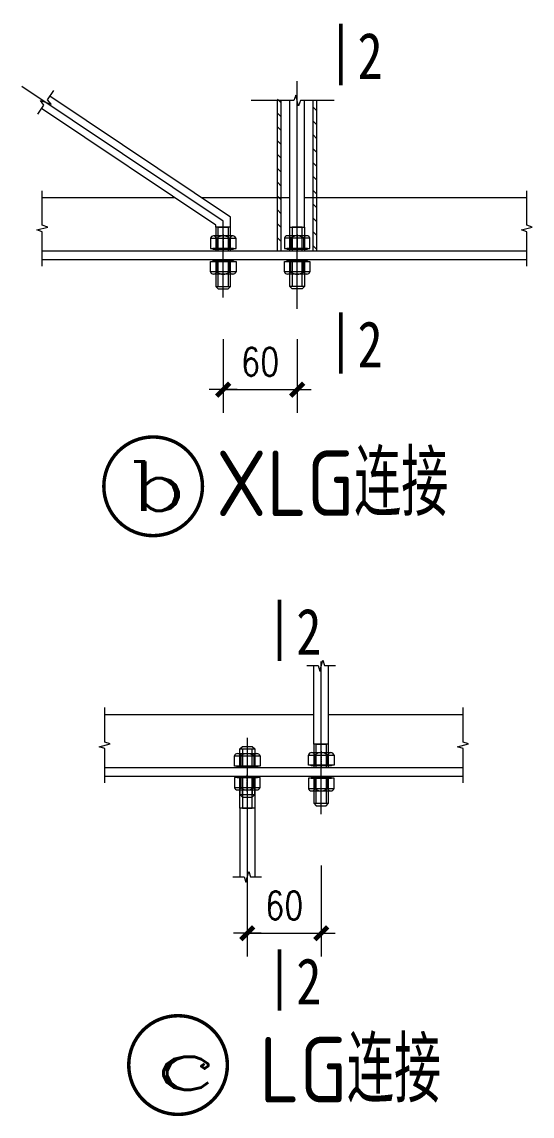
# Model space of a CAD drawing. Header units: millimetres. Extents: x 19781 to 898973, y -947928 to -267362.
# Drawn here: x 543813 to 552089, y -604826 to -587084 of the extents above; entities that cross this region are included whole.
import ezdxf
from ezdxf.enums import TextEntityAlignment as Align

# ---------------------------------------------------------------- set-up
doc = ezdxf.new("R2010")
doc.units = ezdxf.units.MM
doc.header["$LTSCALE"] = 100
doc.linetypes.add('ACAD_ISO04W100', pattern=[30.5, 24, -3, 0.5, -3])
doc.linetypes.add('CENTER2', pattern=[28.574999094009403, 19.04999923706055, -3.174999952316284, 3.174999952316284, -3.174999952316284])
doc.layers.get('0').update_dxf_attribs({"lineweight": 18})
for name, color, linetype, lineweight in [('08', 3, 'Continuous', 18), ('14', 2, 'Continuous', 18), ('AXIS', 3, 'Continuous', 18), ('PUB_TEXT', 7, 'Continuous', 18), ('TDB_中实线', 7, 'Continuous', 18), ('TDB_中心线', 4, 'ACAD_ISO04W100', 18), ('TDB_细实线', 1, 'Continuous', 18)]:
    doc.layers.add(name, color=color, linetype=linetype, lineweight=lineweight)
doc.styles.add('COMP', font='complex.shx', dxfattribs={"bigfont": 'hztxt.shx'})
doc.styles.add('dim_font', font='simplex.shx', dxfattribs={"width": 0.8, "bigfont": 'gbcbig.shx'})
doc.styles.add('GBHZ', font='gbenor.shx', dxfattribs={"bigfont": 'gbcbig.shx'})
doc.styles.add('TDB_仿宋字', font='', dxfattribs={"width": 0.8})
doc.styles.get('TDB_仿宋字').set_extended_font_data('宋体')
doc.dimstyles.new('dimn', dxfattribs={"dimtxt": 300, "dimasz": 1, "dimexe": 250, "dimexo": 300, "dimgap": 150, "dimtad": 1, "dimdec": 0, "dimzin": 0, "dimdsep": 46, "dimtxsty": 'dim_font', "dimblk": '_CAXARROW', "dimcen": 1, "dimdle": 2, "dimclrt": 7, "dimadec": 1, "dimazin": 0, "dimtfac": 1, "dimtdec": 0, "dimtix": 1, "dimtmove": 2, "dimatfit": 3, "dimfxl": 1, "dimtolj": 1, "dimtzin": 0, "dimarcsym": 0})

# ---------------------------------------------------------------- blocks, each defined once
blk = doc.blocks.new('_INDEX1')
blk.add_lwpolyline([(-0.5, 0, 0.035, 0.035, 1), (0.5, 0, 0.035, 0.035, 1)], format="xyseb", close=True)
at = {"style": 'COMP', "width": 2.33333}
blk.add_attdef('1', (-0.25, -0.25), '', height=0.5, dxfattribs=at)
blk = doc.blocks.new('_DIMX')
blk.add_line((-150, 0), (150, 0))
blk.add_lwpolyline([(-70, -70, 50, 50, 0), (70, 70, 50, 50, 0)], format="xyseb")
blk = doc.blocks.new('*X1358')
at = {"layer": 'AXIS', "color": 0, "linetype": 'Continuous', "lineweight": -2, "transparency": 16777216}
for p, q in [((2176.918618421536, 2142.261904242565), (2176.918618421536, 1347.050394003105)), ((2976.998620421626, 2142.261904242565), (2976.998620421626, 1347.050394003105)), ((2177.918668421567, 1597.062894003117), (2975.998570421594, 1597.062894003117))]:
    blk.add_line(p, q, dxfattribs=at)
at = {"layer": 'AXIS', "color": 0, "linetype": 'Continuous', "lineweight": -2, "transparency": 16777216, "xscale": 1.00005, "yscale": 1.00005, "zscale": 1.00005, "rotation": 180}
blk.add_blockref('_DIMX', (2176.918618421536, 1597.062894003117), dxfattribs=at)
at = {"layer": 'AXIS', "color": 0, "linetype": 'Continuous', "lineweight": -2, "transparency": 16777216, "xscale": 1.00005, "yscale": 1.00005, "zscale": 1.00005}
blk.add_blockref('_DIMX', (2976.998620421626, 1597.062894003117), dxfattribs=at)
at = {"layer": 'AXIS', "color": 7, "linetype": 'Continuous', "transparency": 16777216, "insert": (2576.958619421581, 1897.07789400313), "char_height": 300.015, "width": 1131.485142856836, "attachment_point": 5, "style": 'dim_font'}
blk.add_mtext('60', dxfattribs=at)
blk = doc.blocks.new('_CAXARROW')
blk.add_hatch(color=0).paths.add_polyline_path([(0, 0), (-1, 0.125), (-1, -0.125)], flags=0)
blk = doc.blocks.new('*X1360')
at = {"layer": 'AXIS', "color": 0, "linetype": 'Continuous', "lineweight": -2, "transparency": 16777216}
for p, q in [((1599.97893634683, 2705.714910265), (1599.97893634683, 1726.842972878483)), ((2400.05893834692, 2708.285368306795), (2400.05893834692, 1726.842972878483)), ((1600.978986346861, 1976.855472878495), (2399.058888346888, 1976.855472878495))]:
    blk.add_line(p, q, dxfattribs=at)
at = {"layer": 'AXIS', "color": 0, "linetype": 'Continuous', "lineweight": -2, "transparency": 16777216, "xscale": 1.00005, "yscale": 1.00005, "zscale": 1.00005, "rotation": 180}
blk.add_blockref('_DIMX', (1599.97893634683, 1976.855472878495), dxfattribs=at)
at = {"layer": 'AXIS', "color": 0, "linetype": 'Continuous', "lineweight": -2, "transparency": 16777216, "xscale": 1.00005, "yscale": 1.00005, "zscale": 1.00005}
blk.add_blockref('_DIMX', (2400.05893834692, 1976.855472878495), dxfattribs=at)
at = {"layer": 'AXIS', "color": 7, "linetype": 'Continuous', "transparency": 16777216, "insert": (2000.018937346875, 2276.870472878509), "char_height": 300.015, "width": 1131.485142856836, "attachment_point": 5, "style": 'dim_font'}
blk.add_mtext('60', dxfattribs=at)
blk = doc.blocks.new('A$C20875DE6')
for p, q in [((2315.496539779939, 3232.164525388507), (2038.3406970629, 3232.164525388507)), ((2038.3406970629, 3232.164525388507), (2038.3406970629, 3122.82025844825)), ((2283.095091494732, 3258.833858788363), (2070.74214534834, 3258.833858788363)), ((2107.629657742335, 3232.164525388507), (2107.629657742335, 3122.82025844825)), ((2246.20757910097, 3232.164525388507), (2246.20757910097, 3122.82025844825)), ((2315.496539779939, 3122.82025844825), (2315.496539779939, 3232.164525388507)), ((3115.576541780028, 3233.134360135882), (2838.42069906299, 3233.134360135882)), ((2838.42069906299, 3233.134360135882), (2838.42069906299, 3123.790093195625)), ((3083.175093494821, 3259.803693535738), (2870.82214734843, 3259.803693535738)), ((2907.709659742191, 3233.134360135882), (2907.709659742191, 3123.790093195625)), ((3046.287581100827, 3233.134360135882), (3046.287581100827, 3123.790093195625)), ((3115.576541780028, 3123.790093195625), (3115.576541780028, 3233.134360135882)), ((2038.3406970629, 3122.82025844825), (2315.496539779939, 3122.82025844825)), ((2066.240884811385, 3122.82025844825), (2066.240884811385, 3114.819458428363)), ((2287.596352031454, 3122.82025844825), (2066.240884811385, 3122.82025844825)), ((2066.240884811385, 3114.819458428363), (2287.596352031454, 3114.819458428363)), ((2287.596352031454, 3114.819458428363), (2287.596352031454, 3122.82025844825)), ((2838.42069906299, 3123.790093195625), (3115.576541780028, 3123.790093195625)), ((2866.320886811242, 3123.790093195625), (2866.320886811242, 3115.789293175738)), ((3087.676354031544, 3123.790093195625), (2866.320886811242, 3123.790093195625)), ((2866.320886811242, 3115.789293175738), (3087.676354031544, 3115.789293175738)), ((3087.676354031544, 3115.789293175738), (3087.676354031544, 3123.790093195625)), ((2038.3406970629, 2871.915027977841), (2038.3406970629, 2981.259294918098)), ((2038.3406970629, 2981.259294918098), (2315.496539779939, 2981.259294918098)), ((2066.240884811385, 2981.259294918098), (2066.240884811385, 2989.260094937985)), ((2066.240884811385, 2989.260094937985), (2287.596352031454, 2989.260094937985)), ((2287.596352031454, 2981.259294918098), (2066.240884811385, 2981.259294918098)), ((2107.629657742335, 2871.915027977841), (2107.629657742335, 2981.259294918098)), ((2246.20757910097, 2871.915027977841), (2246.20757910097, 2981.259294918098)), ((2287.596352031454, 2989.260094937985), (2287.596352031454, 2981.259294918098)), ((2315.496539779939, 2981.259294918098), (2315.496539779939, 2871.915027977841)), ((2838.42069906299, 2871.915027977841), (2838.42069906299, 2981.259294918098)), ((2838.42069906299, 2981.259294918098), (3115.576541780028, 2981.259294918098)), ((2866.320886811242, 2981.259294918098), (2866.320886811242, 2989.260094937985)), ((2866.320886811242, 2989.260094937985), (3087.676354031544, 2989.260094937985)), ((3087.676354031544, 2981.259294918098), (2866.320886811242, 2981.259294918098)), ((2907.709659742191, 2871.915027977841), (2907.709659742191, 2981.259294918098)), ((3046.287581100827, 2871.915027977841), (3046.287581100827, 2981.259294918098)), ((3087.676354031544, 2989.260094937985), (3087.676354031544, 2981.259294918098)), ((3115.576541780028, 2981.259294918098), (3115.576541780028, 2871.915027977841)), ((2315.496539779939, 2871.915027977841), (2038.3406970629, 2871.915027977841)), ((2283.095091494732, 2845.245694577985), (2070.74214534834, 2845.245694577985)), ((3115.576541780028, 2871.915027977841), (2838.42069906299, 2871.915027977841)), ((3083.175093494821, 2845.245694577985), (2870.82214734843, 2845.245694577985))]:
    blk.add_line(p, q)
at = {"color": 2, "linetype": 'CENTER2', "ltscale": 0.007499999832361937}
for p, q in [((2176.918618421536, 3273.911893793731), (2176.918618421536, 3096.515777913155)), ((2976.998620421626, 3274.881728541106), (2976.998620421626, 3097.48561266053)), ((2176.918618421536, 2830.167659572617), (2176.918618421536, 3007.563775453193)), ((2976.998620421626, 2830.167659572617), (2976.998620421626, 3007.563775453193))]:
    blk.add_line(p, q, dxfattribs=at)
for centre, radius, start, end in [((2072.985177402734, 3223.091267464391), 35.81290308477377, 14.67593433814724, 165.3240656618495), ((2176.918618421536, 3155.490191863151), 103.3436669251326, 47.89655112961646, 132.1034488703871), ((2280.852059440338, 3223.091267464391), 35.81290308477377, 14.67593433814742, 165.3240656618498), ((2873.065179402707, 3224.061102211766), 35.81290308477377, 14.67593433814654, 165.3240656618503), ((2976.998620421626, 3156.460026610526), 103.3436669251326, 47.89655112961633, 132.103448870388), ((3080.932061440428, 3224.061102211766), 35.81290308477377, 14.67593433814709, 165.3240656618507), ((2072.985177402734, 2880.988285901956), 35.81290308477377, 194.6759343381459, 345.324065661851), ((2176.918618421536, 2948.589361503196), 103.3436669251326, 227.8965511296159, 312.1034488703869), ((2280.852059440338, 2880.988285901956), 35.81290308477377, 194.675934338146, 345.3240656618513), ((2873.065179402707, 2880.988285901956), 35.81290308477377, 194.6759343381459, 345.324065661851), ((2976.998620421626, 2948.589361503196), 103.3436669251326, 227.8965511296161, 312.1034488703867), ((3080.932061440428, 2880.988285901956), 35.81290308477377, 194.6759343381474, 345.3240656618499)]:
    blk.add_arc(centre, radius, start, end)
at = {"layer": 'PUB_TEXT'}
for points in [[(3448.886210639845, 5552.097954215133, 40.00400009999999, 40.00400009999999, 0), (3448.886210639845, 4887.735954953765, 40.00400009999999, 40.00400009999999, 0)], [(3448.886210639845, 2433.380549164955, 40.00400009999999, 40.00400009999999, 0), (3448.886210639845, 1769.018549903296, 40.00400009999999, 40.00400009999999, 0)]]:
    blk.add_lwpolyline(points, format="xyseb", dxfattribs=at)
at = {"layer": 'TDB_中实线', "ltscale": 100}
for p, q in [((2256.926618621452, 3461.178981147066), (302.8051577711012, 4768.595024565002)), ((2803.647953321459, 4696.212740844174), (2763.643953221501, 4736.216740944248)), ((2096.910618221387, 3375.710982550692), (213.8244090359658, 4635.600488066149)), ((2763.643953221501, 3098.71111013327), (2763.643953221501, 4721.476202331891)), ((2803.647953321459, 3098.71111013327), (2803.647953321459, 4721.476202331891)), ((2896.990620221361, 3452.711698530475), (2896.990620221361, 4721.476202331891)), ((2896.990620221361, 3351.771648348891), (2896.990620221361, 4721.476202331891)), ((3057.006620621309, 3452.711698530475), (3057.006620621309, 4721.476202331891)), ((3057.006620621309, 3351.771648348891), (3057.006620621309, 4721.476202331891)), ((3150.34928752156, 3098.71111013327), (3150.34928752156, 4721.476202331891)), ((3190.353287621634, 4608.879212181841), (3150.34928752156, 4648.883212281915)), ((3190.353287621634, 3098.71111013327), (3190.353287621634, 4721.476202331891)), ((2803.647953321459, 4546.526838025369), (2763.643953221501, 4586.530838125269)), ((3190.353287621634, 4459.193309363036), (3150.34928752156, 4499.197309462994)), ((2803.647953321459, 4396.840935206448), (2763.643953221501, 4436.844935306523)), ((2803.647953321459, 4247.155032387585), (2763.643953221501, 4287.159032487543)), ((3190.353287621634, 4309.507406544115), (3150.34928752156, 4349.511406644131)), ((3190.353287621634, 4159.821503725194), (3150.34928752156, 4199.825503825268)), ((2803.647953321459, 4097.469129568723), (2763.643953221501, 4137.47312966868)), ((3190.353287621634, 4010.135600906448), (3150.34928752156, 4050.139601006522)), ((2803.647953321459, 3947.783226749743), (2763.643953221501, 3987.787226849876)), ((2803.647953321459, 3798.097323930881), (2763.643953221501, 3838.101324030897)), ((3190.353287621634, 3860.449698087468), (3150.34928752156, 3900.453698187543)), ((2803.647953321459, 3648.411421112076), (2763.643953221501, 3688.415421212034)), ((3190.353287621634, 3710.763795268838), (3150.34928752156, 3750.767795368854)), ((3190.353287621634, 3561.077892449743), (3150.34928752156, 3601.081892549759)), ((2256.926618621452, 3351.771648348891), (2256.926618621452, 3461.178981147066)), ((2803.647953321459, 3498.725518293097), (2763.643953221501, 3538.729518393171)), ((3190.353287621634, 3411.391989631054), (3150.34928752156, 3451.395989731129)), ((2096.910618221387, 3351.771648348891), (2096.910618221387, 3375.710982550692)), ((2256.926618621452, 3351.771648348891), (2096.910618221387, 3351.771648348891)), ((2096.910618221387, 3351.771648348891), (2096.910618221387, 3098.71111013327)), ((2123.579951621476, 3098.71111013327), (2123.579951621476, 3351.771648348891)), ((2123.579951621476, 3351.771648348891), (2230.257285221713, 3351.771648348891)), ((2230.257285221713, 3351.771648348891), (2230.257285221713, 3098.71111013327)), ((2256.926618621452, 3098.71111013327), (2256.926618621452, 3351.771648348891)), ((2803.647953321459, 3349.03961547435), (2763.643953221501, 3389.043615574192)), ((2896.990620221361, 3098.71111013327), (2896.990620221361, 3351.771648348891)), ((2896.990620221361, 3351.771648348891), (3057.006620621309, 3351.771648348891)), ((3030.33728722122, 3351.771648348891), (2923.659953621449, 3351.771648348891)), ((2923.659953621449, 3351.771648348891), (2923.659953621449, 3098.71111013327)), ((3030.33728722122, 3098.71111013327), (3030.33728722122, 3351.771648348891)), ((3057.006620621309, 3351.771648348891), (3057.006620621309, 3098.71111013327)), ((2803.647953321459, 3199.353712655371), (2763.643953221501, 3239.357712755504)), ((3190.353287621634, 3261.706086811959), (3150.349287521327, 3301.71008691215)), ((2763.643953221501, 3098.71111013327), (3190.353287621634, 3098.71111013327)), ((3190.353287621634, 3112.020183993329), (3150.34928752156, 3152.024184093287)), ((2096.910618221387, 3005.368443233077), (2096.910618221387, 2711.707646748924)), ((2123.579951621476, 2711.707646748924), (2123.579951621476, 3005.368443233077)), ((2230.257285221713, 3005.368443233077), (2230.257285221713, 2711.707646748924)), ((2256.926618621452, 2711.707646748924), (2256.926618621452, 3005.368443233077)), ((2896.990620221361, 2711.707646748924), (2896.990620221361, 3005.368443233077)), ((2923.659953621449, 3005.368443233077), (2923.659953621449, 2711.707646748924)), ((3030.33728722122, 2711.707646748924), (3030.33728722122, 3005.368443233077)), ((3057.006620621309, 3005.368443233077), (3057.006620621309, 2711.707646748924)), ((2096.910618221387, 2711.707646748924), (2256.926618621452, 2711.707646748924)), ((2096.910618221387, 2711.707646748924), (2123.579951621476, 2685.038313348836)), ((2123.579951621476, 2685.038313348836), (2230.257285221713, 2685.038313348836)), ((2230.257285221713, 2685.038313348836), (2256.926618621452, 2711.707646748924)), ((3057.006620621309, 2711.707646748924), (2896.990620221361, 2711.707646748924)), ((2923.659953621449, 2685.038313348836), (2896.990620221361, 2711.707646748924)), ((3030.33728722122, 2685.038313348836), (2923.659953621449, 2685.038313348836)), ((3057.006620621309, 2711.707646748924), (3030.33728722122, 2685.038313348836))]:
    blk.add_line(p, q, dxfattribs=at)
at = {"layer": 'TDB_中实线', "color": 3}
for p, q in [((221.0560586337233, 3672.101778233249), (1653.911912830314, 3672.101778233249)), ((1941.672139036469, 3672.101778233249), (2896.990620221361, 3672.101778233249)), ((3057.006620621309, 3672.101778233249), (4812.405103806523, 3672.101778233249)), ((4812.405103806523, 3672.101778233249), (5459.303245154675, 3672.101778233249)), ((221.0560586337233, 3098.71111013327), (5459.303245154675, 3098.71111013327)), ((221.0560586337233, 3005.368443233077), (5459.303245154675, 3005.368443233077))]:
    blk.add_line(p, q, dxfattribs=at)
at = {"layer": 'TDB_中心线', "ltscale": 20}
for p, q in [((2176.918618421536, 3418.444981848705), (-0.0003353194333612919, 4874.924951166206)), ((2976.998620421626, 2471.110834550869), (2976.998620421626, 4929.904027126613)), ((2976.998620421626, 2592.291904617625), (2976.998620421626, 4764.210201630252)), ((2176.918618421536, 2592.291904617625), (2176.918618421536, 3418.444981848705))]:
    blk.add_line(p, q, dxfattribs=at)
at = {"layer": 'TDB_细实线'}
for p, q in [((277.5939456296619, 4730.913239223708), (344.3295071808388, 4830.659141597862)), ((2961.283424674766, 4779.813501957164), (2942.328487001709, 4721.476202331891)), ((2992.713816168136, 4663.138902706676), (2961.283424674766, 4779.813501957164)), ((172.3000596263446, 4573.536371033289), (239.0356211776379, 4673.282273407269)), ((201.0899309798842, 4721.476202331891), (315.5396358274156, 4682.719310299202)), ((239.0356211776379, 4673.282273407269), (201.0899309798842, 4721.476202331891)), ((315.5396358274156, 4682.719310299202), (277.5939456296619, 4730.913239223708)), ((2942.328487001709, 4721.476202331891), (2478.901903128834, 4721.476202331891)), ((3011.668753841426, 4721.476202331891), (2992.713816168136, 4663.138902706676)), ((3375.429204617511, 4721.476202331891), (3011.668753841426, 4721.476202331891)), ((221.0560586337233, 3373.405244153109), (221.0560586337233, 3746.775911753182)), ((5459.303245154675, 3373.405244153109), (5459.303245154675, 3746.775911753182)), ((162.7187590084504, 3323.019914986333), (279.3933582589962, 3354.45030648011)), ((221.0560586337233, 3304.064977313217), (162.7187590084504, 3323.019914986333)), ((279.3933582589962, 3354.45030648011), (221.0560586337233, 3373.405244153109)), ((5400.965945529402, 3323.019914986333), (5517.640544779832, 3354.450306479877)), ((5459.303245154675, 3304.064977313217), (5400.965945529402, 3323.019914986333)), ((5517.640544779832, 3354.450306479877), (5459.303245154675, 3373.405244153109)), ((221.0560586337233, 2930.694309713261), (221.0560586337233, 3304.064977313217)), ((5459.303245154675, 2930.694309713261), (5459.303245154675, 3304.064977313217))]:
    blk.add_line(p, q, dxfattribs=at)
ref = blk.add_blockref('_INDEX1', (1419.55967327219, 552.0547251559328), dxfattribs=dict(xscale=1066.773336000158, yscale=1066.773336000158, zscale=1066.773336000158))
ref.add_attrib('1', 'b', (1152.866339272587, 285.3613911560387), dxfattribs={"height": 533.3866679999999, "style": 'COMP', "width": 1.3125})
at = {"layer": '08', "style": 'GBHZ'}
blk.add_text('XLG连接', height=707.9457892696873, dxfattribs=at).set_placement((2101.742226134054, 230.8702515771729))
at = {"layer": 'TDB_细实线', "style": 'TDB_仿宋字', "width": 0.8}
for p in [(3765.595804060926, 5205.879821869486), (3765.595804060926, 2087.162416819076)]:
    blk.add_text('2', height=500.0500012499999, dxfattribs=at).set_placement(p, align=Align.MIDDLE_CENTER)
at = {"layer": 'AXIS', "linetype": 'Continuous'}
dim = blk.add_linear_dim(base=(2976.998620421626, 1597.062894003117), p1=(2176.918618421536, 2442.276904242579), p2=(2976.998620421626, 2442.276904242579), text='60', dimstyle='dimn', override={"dimscale": 1.00005, "dimlfac": 0.9999500024998751, "dimsah": 1}, dxfattribs=at)
dim.commit()
dim.dimension.update_dxf_attribs({"geometry": '*X1358', "text_midpoint": (2576.958619421581, 1897.07789400313), "dimtype": 160})
blk = doc.blocks.new('A$C10FB380F')
for p, q in [((1493.802463273634, 3919.344265078602), (1706.155409420026, 3919.344265078602)), ((2293.882465273724, 3929.09136352042), (2506.235411420115, 3929.09136352042)), ((1461.401014988427, 3783.330664738256), (1461.401014988427, 3892.674931678514)), ((1461.401014988427, 3892.674931678514), (1738.556857705349, 3892.674931678514)), ((1530.689975667628, 3892.674931678514), (1530.689975667628, 3783.330664738256)), ((1669.267897026031, 3892.674931678514), (1669.267897026031, 3783.330664738256)), ((1738.556857705349, 3892.674931678514), (1738.556857705349, 3783.330664738256)), ((2261.4810169884, 3902.422030120157), (2538.636859705322, 3902.422030120157)), ((2261.4810169884, 3793.077763180074), (2261.4810169884, 3902.422030120157)), ((2538.636859705322, 3793.077763180074), (2261.4810169884, 3793.077763180074)), ((2289.381204736768, 3793.077763180074), (2510.736671956838, 3793.077763180074)), ((2289.381204736768, 3785.076963160245), (2289.381204736768, 3793.077763180074)), ((2510.736671956838, 3785.076963160245), (2289.381204736768, 3785.076963160245)), ((2330.769977667718, 3902.422030120157), (2330.769977667718, 3793.077763180074)), ((2469.347899026121, 3902.422030120157), (2469.347899026121, 3793.077763180074)), ((2510.736671956838, 3793.077763180074), (2510.736671956838, 3785.076963160245)), ((2538.636859705322, 3902.422030120157), (2538.636859705322, 3793.077763180074)), ((1738.556857705349, 3783.330664738256), (1461.401014988427, 3783.330664738256)), ((1489.301202736911, 3783.330664738256), (1710.656669956981, 3783.330664738256)), ((1489.301202736911, 3775.329864718253), (1489.301202736911, 3783.330664738256)), ((1710.656669956981, 3775.329864718253), (1489.301202736911, 3775.329864718253)), ((1489.301202736911, 3669.264698111569), (1489.301202736911, 3661.263898091565)), ((1710.656669956981, 3669.264698111569), (1489.301202736911, 3669.264698111569)), ((1710.656669956981, 3783.330664738256), (1710.656669956981, 3775.329864718253)), ((1710.656669956981, 3661.263898091565), (1710.656669956981, 3669.264698111569)), ((1461.401014988427, 3661.263898091565), (1461.401014988427, 3551.919631151308)), ((1738.556857705349, 3661.263898091565), (1461.401014988427, 3661.263898091565)), ((1461.401014988427, 3551.919631151308), (1738.556857705349, 3551.919631151308)), ((1489.301202736911, 3661.263898091565), (1710.656669956981, 3661.263898091565)), ((1530.689975667628, 3551.919631151308), (1530.689975667628, 3661.263898091565)), ((1669.267897026031, 3551.919631151308), (1669.267897026031, 3661.263898091565)), ((1738.556857705349, 3551.919631151308), (1738.556857705349, 3661.263898091565)), ((2261.4810169884, 3651.516799649748), (2261.4810169884, 3542.172532709665)), ((2538.636859705322, 3651.516799649748), (2261.4810169884, 3651.516799649748)), ((2289.381204736768, 3659.517599669576), (2289.381204736768, 3651.516799649748)), ((2510.736671956838, 3659.517599669576), (2289.381204736768, 3659.517599669576)), ((2289.381204736768, 3651.516799649748), (2510.736671956838, 3651.516799649748)), ((2330.769977667718, 3542.172532709665), (2330.769977667718, 3651.516799649748)), ((2469.347899026121, 3542.172532709665), (2469.347899026121, 3651.516799649748)), ((2510.736671956838, 3651.516799649748), (2510.736671956838, 3659.517599669576)), ((2538.636859705322, 3542.172532709665), (2538.636859705322, 3651.516799649748)), ((1493.802463273634, 3525.250297751219), (1706.155409420026, 3525.250297751219)), ((2261.4810169884, 3542.172532709665), (2538.636859705322, 3542.172532709665)), ((2293.882465273724, 3515.503199309402), (2506.235411420115, 3515.503199309402))]:
    blk.add_line(p, q)
at = {"color": 2, "linetype": 'CENTER2', "ltscale": 0.007499999832361937}
for p, q in [((1599.97893634683, 3934.422300083854), (1599.97893634683, 3757.026184203103)), ((2400.05893834692, 3944.169398525555), (2400.05893834692, 3766.773282644979)), ((1599.97893634683, 3510.172262745968), (1599.97893634683, 3687.568378626718)), ((2400.05893834692, 3500.425164304266), (2400.05893834692, 3677.821280184842))]:
    blk.add_line(p, q, dxfattribs=at)
for centre, radius, start, end in [((1496.045495328028, 3883.601673754281), 35.81290308477377, 14.67593433814531, 165.3240656618519), ((1599.97893634683, 3816.00059815339), 103.3436669251326, 47.89655112961515, 132.1034488703864), ((1703.912377365632, 3883.601673754281), 35.81290308477377, 14.67593433814803, 165.324065661849), ((1496.045495328028, 3560.99288907554), 35.81290308477377, 194.6759343381465, 345.3240656618503), ((1599.97893634683, 3628.593964676431), 103.3436669251326, 227.8965511296151, 312.1034488703864), ((1703.912377365632, 3560.99288907554), 35.81290308477377, 194.6759343381474, 345.3240656618498)]:
    blk.add_arc(centre, radius, start, end)
for centre, major_axis, ratio, start_param, end_param in [((2296.125497327885, 3893.348772196216), (25.3235466252147, -25.32354662521471), 0.9999999999999994, 1.041541538288901, 3.670847442095788), ((2400.05893834692, 3825.747696595383), (-73.07500767546226, -73.07500767546225), 0.9999999999998306, 3.192147007747501, 4.661834626226391), ((2503.992379365722, 3893.348772196216), (25.3235466252147, -25.32354662521471), 0.9999999999999994, 1.041541538288901, 3.670847442095788), ((2296.125497327885, 3551.245790633605), (25.32354662521471, 25.32354662521471), 0.9999999999999994, 2.612337865083798, 5.241643768890686), ((2400.05893834692, 3618.846866234439), (-73.07500767546225, 73.07500767546225), 0.9999999999998306, 1.621350680953194, 3.091038299432086), ((2503.992379365721, 3551.245790633606), (25.32354662521471, 25.32354662521471), 0.9999999999999994, 2.612337865083798, 5.241643768890686)]:
    blk.add_ellipse(centre, major_axis=major_axis, ratio=ratio, start_param=start_param, end_param=end_param)
at = {"layer": 'PUB_TEXT'}
for points in [[(1949.119347238215, 5582.952765949885, 40.00400009999999, 40.00400009999999, 0), (1949.119347238215, 4918.590766688401, 40.00400009999999, 40.00400009999999, 0)], [(1949.119347238215, 1803.479183105053, 40.00400009999999, 40.00400009999999, 0), (1949.119347238215, 1139.117183843686, 40.00400009999999, 40.00400009999999, 0)]]:
    blk.add_lwpolyline(points, format="xyseb", dxfattribs=at)
at = {"layer": 'TDB_中实线', "ltscale": 100}
for p, q in [((2320.050938146887, 4022.029153080308), (2320.050938146887, 4869.580794884125)), ((2480.066938546835, 4022.029153080308), (2480.066938546835, 4869.580794884125)), ((2320.050938146887, 4022.029153080308), (2320.050938146887, 3768.96861486492)), ((2480.066938546835, 4022.029153080308), (2320.050938146887, 4022.029153080308)), ((2346.720271546976, 4022.029153080308), (2453.397605146747, 4022.029153080308)), ((2346.720271546976, 3768.96861486492), (2346.720271546976, 4022.029153080308)), ((2453.397605146747, 4022.029153080308), (2453.397605146747, 3768.96861486492)), ((2480.066938546835, 3768.96861486492), (2480.066938546835, 4022.029153080308)), ((1519.970936146914, 3969.286744449113), (1546.640269547002, 3995.956077849201)), ((1519.970936146914, 3768.96861486492), (1519.970936146914, 3969.286744449113)), ((1519.970936146914, 3969.286744449113), (1679.986936546862, 3969.286744449113)), ((1546.640269547002, 3995.956077849201), (1653.317603146774, 3995.956077849201)), ((1546.640269547002, 3969.286744449113), (1546.640269547002, 3768.96861486492)), ((1653.317603146774, 3995.956077849201), (1679.986936546862, 3969.286744449113)), ((1653.317603146774, 3768.96861486492), (1653.317603146774, 3969.286744449113)), ((1679.986936546862, 3969.286744449113), (1679.986936546862, 3768.96861486492)), ((1519.970936146914, 3329.222742849204), (1519.970936146914, 3675.625947964902)), ((1519.970936146914, 3675.625947964902), (1519.970936146914, 3475.307818380708)), ((1546.640269547002, 3675.625947964902), (1546.64026954677, 3329.222742849204)), ((1546.640269547002, 3475.307818380708), (1546.640269547002, 3675.625947964902)), ((1653.317603146774, 3329.222742849204), (1653.317603146774, 3675.625947964902)), ((1653.317603146774, 3675.625947964902), (1653.317603146774, 3475.307818380708)), ((1679.986936546862, 3675.625947964902), (1679.986936546862, 3329.222742849204)), ((1679.986936546862, 3475.307818380708), (1679.986936546862, 3675.625947964902)), ((2320.050938146887, 3675.625947964902), (2320.050938146887, 3381.965151480283)), ((2346.720271546976, 3381.965151480283), (2346.720271546976, 3675.625947964902)), ((2453.397605146747, 3675.625947964902), (2453.397605146747, 3381.965151480283)), ((2480.066938546835, 3381.965151480283), (2480.066938546835, 3675.625947964902)), ((1519.970936146914, 3475.307818380708), (1546.640269547002, 3448.63848498062)), ((1519.970936146914, 3475.307818380708), (1679.986936546862, 3475.307818380708)), ((1546.640269547002, 3448.63848498062), (1653.317603146774, 3448.63848498062)), ((1653.317603146774, 3448.63848498062), (1679.986936546862, 3475.307818380708)), ((1679.986936546862, 3329.222742849204), (1519.970936146914, 3329.222742849204)), ((1519.970936146914, 3329.222742849204), (1519.970936146914, 2586.042781359458)), ((1546.64026954677, 3329.222742849204), (1653.317603146774, 3329.222742849204)), ((1679.986936546862, 3329.222742849204), (1679.986936546862, 2586.042781359458)), ((2320.050938146887, 3381.965151480283), (2346.720271546976, 3355.295818080485)), ((2320.050938146887, 3381.965151480283), (2480.066938546835, 3381.965151480283)), ((2346.720271546976, 3355.295818080485), (2453.397605146747, 3355.295818080485)), ((2453.397605146747, 3355.295818080485), (2480.066938546835, 3381.965151480283))]:
    blk.add_line(p, q, dxfattribs=at)
at = {"layer": 'TDB_中实线', "color": 3}
for p, q in [((58.33705239498522, 4342.359282964899), (2320.050938146887, 4342.359282964899)), ((2480.066938546835, 4342.359282964899), (3933.031436180463, 4342.359282964899)), ((58.33705239498522, 3768.96861486492), (3933.031436180463, 3768.96861486492)), ((58.33705239498522, 3675.625947964902), (3933.031436180463, 3675.625947964902))]:
    blk.add_line(p, q, dxfattribs=at)
at = {"layer": 'TDB_中心线', "ltscale": 20}
for p, q in [((2400.05893834692, 3262.549409349274), (2400.05893834692, 4912.314794182254)), ((1599.97893634683, 4088.702486580354), (1599.97893634683, 2543.308782061154))]:
    blk.add_line(p, q, dxfattribs=at)
at = {"layer": 'TDB_细实线'}
for p, q in [((2245.37680462678, 4869.580794884125), (2365.38880492677, 4869.580794884125)), ((2365.38880492677, 4869.580794884125), (2384.34374260006, 4811.24349525891)), ((2384.34374260006, 4811.24349525891), (2415.77413409343, 4927.918094509398)), ((2415.77413409343, 4927.918094509398), (2434.72907176672, 4869.580794884125)), ((2434.72907176672, 4869.580794884125), (2554.741072066827, 4869.580794884125)), ((58.33705239498522, 4043.662748884875), (58.33705239498522, 4417.033416484832)), ((3933.031436180463, 4043.662748884875), (3933.031436180463, 4417.033416484832)), ((-0.0002472302876412868, 3993.277419718215), (116.6743520201417, 4024.707811211527)), ((116.6743520201417, 4024.707811211527), (58.33705239498522, 4043.662748884875)), ((3874.694136555307, 3993.277419718215), (3991.368735805736, 4024.707811211527)), ((3991.368735805736, 4024.707811211527), (3933.031436180463, 4043.662748884875)), ((58.33705239498522, 3974.322482044867), (-0.0002472302876412868, 3993.277419718215)), ((58.33705239498522, 3600.95181444491), (58.33705239498522, 3974.322482044867)), ((3933.031436180463, 3974.322482044867), (3874.694136555307, 3993.277419718215)), ((3933.031436180463, 3600.95181444491), (3933.031436180463, 3974.322482044867)), ((1584.263740600087, 2527.705481733894), (1615.694132093457, 2644.380080984498)), ((1615.694132093457, 2644.380080984498), (1634.649069766747, 2586.042781359458)), ((1445.296802626923, 2586.042781359458), (1565.308802926796, 2586.042781359458)), ((1565.308802926796, 2586.042781359458), (1584.263740600087, 2527.705481733894)), ((1634.649069766747, 2586.042781359458), (1754.661070066737, 2586.042781359458))]:
    blk.add_line(p, q, dxfattribs=at)
ref = blk.add_blockref('_INDEX1', (851.4616651312681, 552.0554431696655), dxfattribs=dict(xscale=1066.773336000158, yscale=1066.773336000158, zscale=1066.773336000158))
ref.add_attrib('1', 'c', (584.7683311313158, 285.3621091698878), dxfattribs={"height": 533.3866679999999, "style": 'COMP', "width": 1.61538})
at = {"layer": '08', "style": 'GBHZ'}
blk.add_text('LG连接', height=707.9457892696873, dxfattribs=at).set_placement((1730.928151892615, 147.470440213976))
at = {"layer": 'TDB_细实线', "style": 'TDB_仿宋字', "width": 0.8}
for p in [(2265.828940659296, 5236.734633604181), (2265.828940659296, 1457.261050759349)]:
    blk.add_text('2', height=500.0500012499999, dxfattribs=at).set_placement(p, align=Align.MIDDLE_CENTER)
at = {"layer": 'AXIS', "linetype": 'Continuous'}
dim = blk.add_linear_dim(base=(2400.05893834692, 1976.855472878495), p1=(1599.97893634683, 3005.729910265014), p2=(2400.05893834692, 3008.300368306809), text='60', dimstyle='dimn', override={"dimscale": 1.00005, "dimlfac": 0.9999500024998751, "dimsah": 1}, dxfattribs=at)
dim.commit()
dim.dimension.update_dxf_attribs({"geometry": '*X1360', "text_midpoint": (2000.018937346875, 2276.870472878509), "dimtype": 160})

msp = doc.modelspace()

# ---------------------------------------------------------------- block references
at = {"layer": '14', "ltscale": 100, "xscale": 1.5, "yscale": 1.5, "zscale": 1.5}
for name, p in [('A$C20875DE6', (543812.7056333625, -595442.0267374609)), ('A$C10FB380F', (545068.7056333625, -604825.5267374609))]:
    msp.add_blockref(name, p, dxfattribs=at)

doc.saveas('drawing.dxf')
